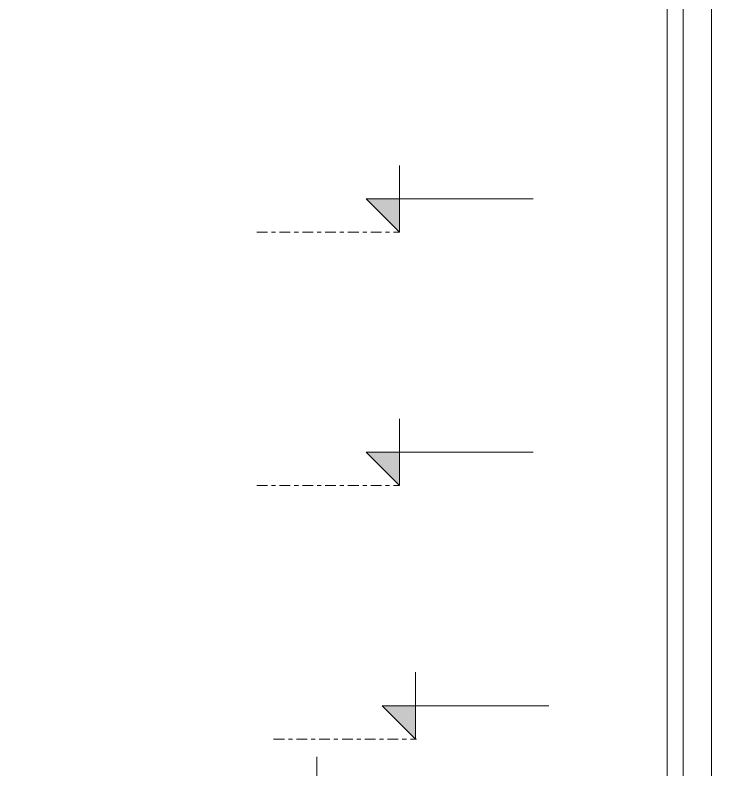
# Model space of a CAD drawing. Header units: millimetres. Extents: x 1373 to 40779, y 1939 to 6439.
# Drawn here: x 29190 to 30032, y 3839 to 4733 of the extents above; entities that cross this region are included whole.
import ezdxf

# ---------------------------------------------------------------- set-up
doc = ezdxf.new("R2010")
doc.units = ezdxf.units.MM
doc.linetypes.add('Centre', pattern=[1.34939, 0.635, -0.23813, 0.23813, -0.23813])
for name, color, linetype, lineweight in [('A-ANNO-DIMS', 211, 'Continuous', 18), ('A-DETL', 6, 'Continuous', 30), ('A-FLOR-LEVL', 51, 'Continuous', 18)]:
    doc.layers.add(name, color=color, linetype=linetype, lineweight=lineweight)

# ---------------------------------------------------------------- blocks, each defined once
blk = doc.blocks.new('RFFRFR')
at = {"layer": 'A-FLOR-LEVL'}
for points in [[(27079.05, -2372.24), (27079.05, -2411.74), (27039.55, -2372.24)], [(27079.05, -2672.24), (27079.05, -2711.74), (27039.55, -2672.24)], [(27097.9, -2972.24), (27097.9, -3011.74), (27058.41, -2972.24)]]:
    blk.add_hatch(color=256, dxfattribs=at).paths.add_polyline_path(points)
for p, q in [((27079.05, -2411.74), (27079.05, -2332.75)), ((27039.55, -2372.24), (27079.05, -2411.74)), ((27039.55, -2372.24), (27237.02, -2372.24)), ((27079.05, -2711.74), (27079.05, -2632.75)), ((27039.55, -2672.24), (27079.05, -2711.74)), ((27039.55, -2672.24), (27237.02, -2672.24)), ((27097.9, -3011.74), (27097.9, -2932.75)), ((27058.41, -2972.24), (27097.9, -3011.74)), ((27058.41, -2972.24), (27255.88, -2972.24)), ((26981.12, -3111.74), (26981.12, -3032.75))]:
    blk.add_line(p, q, dxfattribs=at)
at = {"layer": 'A-FLOR-LEVL', "linetype": 'Centre', "ltscale": 20}
for p, q in [((26909.91, -2411.74), (27079.05, -2411.74)), ((26909.91, -2711.74), (27079.05, -2711.74)), ((26929.86, -3011.74), (27099, -3011.74))]:
    blk.add_line(p, q, dxfattribs=at)

msp = doc.modelspace()

# ---------------------------------------------------------------- linework, layer by layer
at = {"layer": 'A-ANNO-DIMS', "lineweight": 18, "ltscale": 2}
for points in [[(26631.34, 1938.61), (30015.04, 1938.61), (30015.04, 6438.61), (26631.34, 6438.61)], [(30015.04, 1938.61), (33398.75, 1938.61), (33398.75, 6438.61), (30015.04, 6438.61)], [(26665.09, 1972.36), (29981.29, 1969.9), (29981.29, 6402.41), (26665.09, 6404.86)], [(26683.84, 1991.11), (29962.54, 1988.65), (29962.54, 6383.66), (26683.84, 6386.11)]]:
    msp.add_lwpolyline(points, close=True, dxfattribs=at)

# ---------------------------------------------------------------- block references
at = {"layer": 'A-DETL'}
msp.add_blockref('RFFRFR', (2566.45, 6887.5), dxfattribs=at)

doc.saveas('drawing.dxf')
